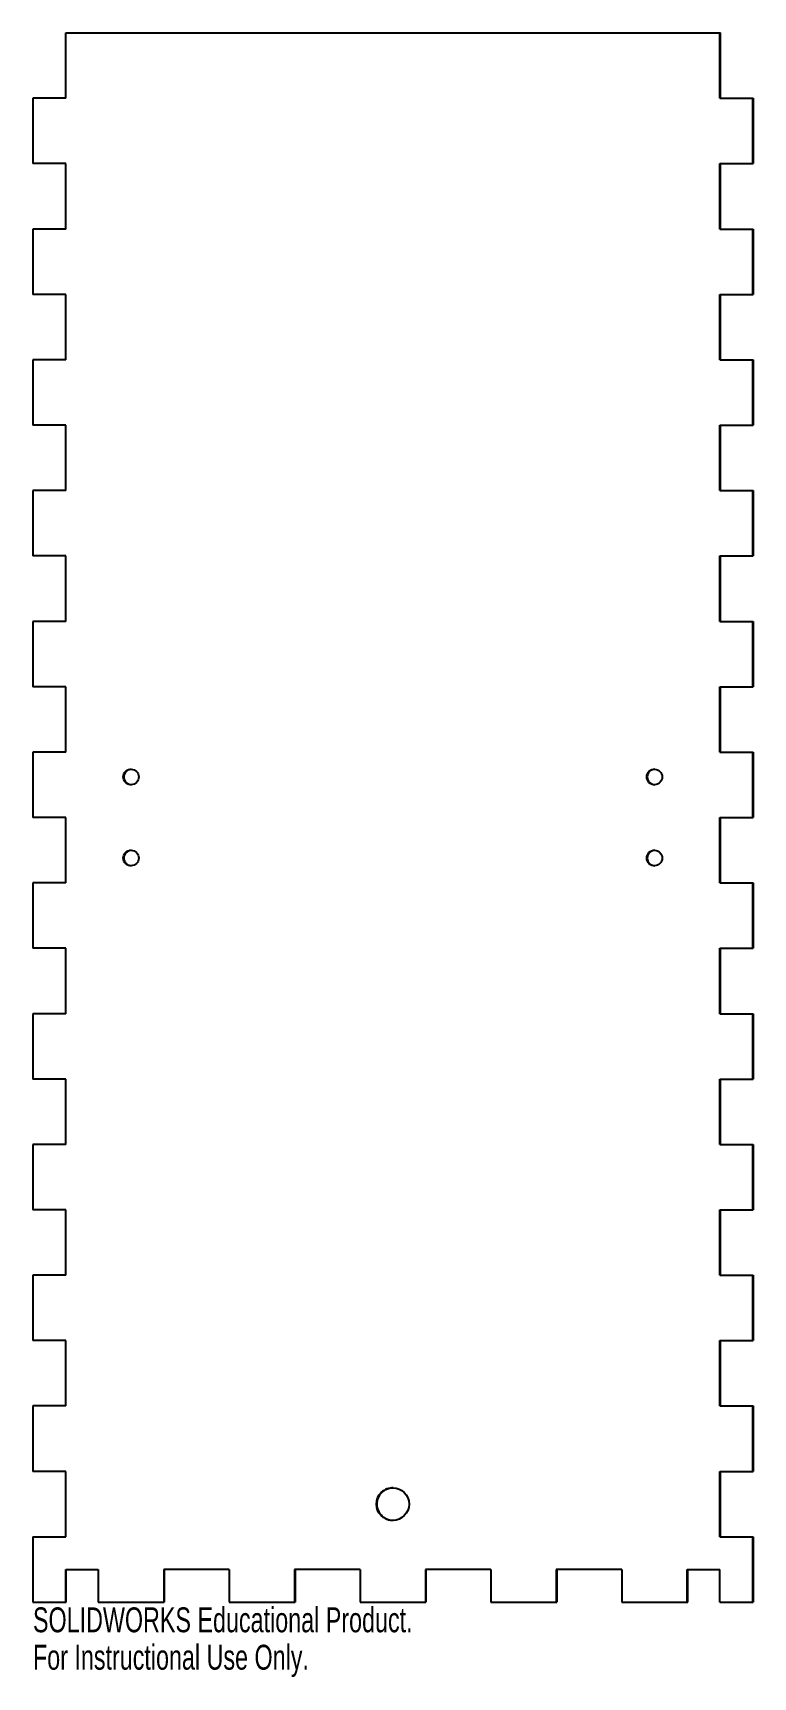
# Model space of a CAD drawing. Header units: inches. Extents: x -2.8 to 2.7, y -0.6 to 12.
import ezdxf

# ---------------------------------------------------------------- set-up
doc = ezdxf.new("R2010")
doc.units = ezdxf.units.IN
doc.header["$MEASUREMENT"] = 0
doc.styles.add('SLDTEXTSTYLE0', font='TXT', dxfattribs={"width": 0.7})

msp = doc.modelspace()

# ---------------------------------------------------------------- linework, layer by layer
at = {"color": 7, "linetype": 'Continuous', "lineweight": 25}
for p, q in [((-2.579, 11.5), (-2.579, 12)), ((-2.579, 12), (2.424, 12)), ((2.42, 11.5), (2.42, 12)), ((2.424, 11.5), (2.424, 12)), ((-2.829, 11.5), (-2.829, 11)), ((-2.579, 11.5), (-2.829, 11.5)), ((2.42, 11.5), (2.674, 11.5)), ((2.67, 11.5), (2.67, 11)), ((2.674, 11.5), (2.674, 11)), ((-2.579, 11), (-2.829, 11)), ((-2.579, 10.5), (-2.579, 11)), ((2.42, 11), (2.674, 11)), ((2.42, 10.5), (2.42, 11)), ((2.424, 10.5), (2.424, 11)), ((-2.829, 10.5), (-2.829, 10)), ((-2.579, 10.5), (-2.829, 10.5)), ((2.42, 10.5), (2.674, 10.5)), ((2.67, 10.5), (2.67, 10)), ((2.674, 10.5), (2.674, 10)), ((-2.579, 10), (-2.829, 10)), ((-2.579, 9.5), (-2.579, 10)), ((2.42, 9.5), (2.42, 10)), ((2.42, 10), (2.674, 10)), ((2.424, 9.5), (2.424, 10)), ((-2.829, 9.5), (-2.829, 9)), ((-2.579, 9.5), (-2.829, 9.5)), ((2.42, 9.5), (2.674, 9.5)), ((2.67, 9.5), (2.67, 9)), ((2.674, 9.5), (2.674, 9)), ((-2.579, 9), (-2.829, 9)), ((-2.579, 8.5), (-2.579, 9)), ((2.42, 9), (2.674, 9)), ((2.42, 8.5), (2.42, 9)), ((2.424, 8.5), (2.424, 9)), ((-2.829, 8.5), (-2.829, 8)), ((-2.579, 8.5), (-2.829, 8.5)), ((2.42, 8.5), (2.674, 8.5)), ((2.67, 8.5), (2.67, 8)), ((2.674, 8.5), (2.674, 8)), ((-2.579, 8), (-2.829, 8)), ((-2.579, 7.5), (-2.579, 8)), ((2.42, 8), (2.674, 8)), ((2.42, 7.5), (2.42, 8)), ((2.424, 7.5), (2.424, 8)), ((-2.829, 7.5), (-2.829, 7)), ((-2.579, 7.5), (-2.829, 7.5)), ((2.42, 7.5), (2.674, 7.5)), ((2.67, 7.5), (2.67, 7)), ((2.674, 7.5), (2.674, 7)), ((-2.579, 7), (-2.829, 7)), ((-2.579, 6.5), (-2.579, 7)), ((2.42, 7), (2.674, 7)), ((2.42, 6.5), (2.42, 7)), ((2.424, 6.5), (2.424, 7)), ((-2.829, 6.5), (-2.829, 6)), ((-2.579, 6.5), (-2.829, 6.5)), ((2.42, 6.5), (2.674, 6.5)), ((2.67, 6.5), (2.67, 6)), ((2.674, 6.5), (2.674, 6)), ((-2.579, 6), (-2.829, 6)), ((-2.579, 5.5), (-2.579, 6)), ((2.42, 6), (2.674, 6)), ((2.42, 5.5), (2.42, 6)), ((2.424, 5.5), (2.424, 6)), ((-2.829, 5.5), (-2.829, 5)), ((-2.579, 5.5), (-2.829, 5.5)), ((2.42, 5.5), (2.674, 5.5)), ((2.67, 5.5), (2.67, 5)), ((2.674, 5.5), (2.674, 5)), ((-2.579, 5), (-2.829, 5)), ((-2.579, 4.5), (-2.579, 5)), ((2.42, 5), (2.674, 5)), ((2.42, 4.5), (2.42, 5)), ((2.424, 4.5), (2.424, 5)), ((-2.829, 4.5), (-2.829, 4)), ((-2.579, 4.5), (-2.829, 4.5)), ((2.42, 4.5), (2.674, 4.5)), ((2.67, 4.5), (2.67, 4)), ((2.674, 4.5), (2.674, 4)), ((-2.579, 4), (-2.829, 4)), ((-2.579, 3.5), (-2.579, 4)), ((2.42, 4), (2.674, 4)), ((2.42, 3.5), (2.42, 4)), ((2.424, 3.5), (2.424, 4)), ((-2.829, 3.5), (-2.829, 3)), ((-2.579, 3.5), (-2.829, 3.5)), ((2.42, 3.5), (2.674, 3.5)), ((2.67, 3.5), (2.67, 3)), ((2.674, 3.5), (2.674, 3)), ((-2.579, 3), (-2.829, 3)), ((-2.579, 2.5), (-2.579, 3)), ((2.42, 3), (2.674, 3)), ((2.42, 2.5), (2.42, 3)), ((2.424, 2.5), (2.424, 3)), ((-2.829, 2.5), (-2.829, 2)), ((-2.579, 2.5), (-2.829, 2.5)), ((2.42, 2.5), (2.674, 2.5)), ((2.67, 2.5), (2.67, 2)), ((2.674, 2.5), (2.674, 2)), ((-2.579, 2), (-2.829, 2)), ((-2.579, 1.5), (-2.579, 2)), ((2.42, 2), (2.674, 2)), ((2.42, 1.5), (2.42, 2)), ((2.424, 1.5), (2.424, 2)), ((-2.829, 1.5), (-2.829, 1)), ((-2.579, 1.5), (-2.829, 1.5)), ((2.42, 1.5), (2.674, 1.5)), ((2.67, 1.5), (2.67, 1)), ((2.674, 1.5), (2.674, 1)), ((-2.579, 1), (-2.829, 1)), ((-2.579, 0.5), (-2.579, 1)), ((2.42, 0.5), (2.42, 1)), ((2.42, 1), (2.674, 1)), ((2.424, 0.5), (2.424, 1)), ((-2.829, 0.5), (-2.829, 0)), ((-2.829, 0.5), (-2.579, 0.5)), ((2.42, 0.5), (2.674, 0.5)), ((2.67, 0.5), (2.67, 0)), ((2.674, 0.5), (2.674, 0)), ((-2.579, 0.25), (-2.33, 0.25)), ((-2.579, 0), (-2.579, 0.25)), ((-2.576, 0), (-2.576, 0.25)), ((-2.33, 0.25), (-2.33, 0)), ((-1.33, 0.25), (-1.83, 0.25)), ((-1.83, 0.25), (-1.83, 0)), ((-1.826, 0.25), (-1.826, 0)), ((-1.33, 0.25), (-1.33, 0)), ((-0.33, 0.25), (-0.83, 0.25)), ((-0.83, 0.25), (-0.83, 0)), ((-0.826, 0.25), (-0.826, 0)), ((-0.33, 0.25), (-0.33, 0)), ((0.67, 0.25), (0.17, 0.25)), ((0.17, 0.25), (0.17, 0)), ((0.174, 0.25), (0.174, 0)), ((0.67, 0.25), (0.67, 0)), ((1.67, 0.25), (1.17, 0.25)), ((1.17, 0.25), (1.17, 0)), ((1.174, 0.25), (1.174, 0)), ((1.67, 0.25), (1.67, 0)), ((2.17, 0.25), (2.42, 0.25)), ((2.17, 0), (2.17, 0.25)), ((2.174, 0), (2.174, 0.25)), ((2.42, 0), (2.42, 0.25)), ((-2.829, 0), (-2.576, 0)), ((-2.33, 0), (-1.826, 0)), ((-1.33, 0), (-0.826, 0)), ((-0.33, 0), (0.174, 0)), ((0.67, 0), (1.174, 0)), ((1.67, 0), (2.174, 0)), ((2.42, 0), (2.674, 0))]:
    msp.add_line(p, q, dxfattribs=at)
for centre, radius in [((-2.08, 6.31), 0.0591), ((1.92, 6.31), 0.0591), ((-2.08, 5.69), 0.0591), ((1.92, 5.69), 0.0591), ((-0.08, 0.75), 0.125)]:
    msp.add_circle(centre, radius, dxfattribs=at)
for centre, radius, start, end in [((-2.076, 6.31), 0.0591, 91.8036, 180.0031), ((-2.076, 6.31), 0.0591, 179.9969, 268.1964), ((1.924, 6.31), 0.0591, 91.8036, 180.0031), ((1.924, 6.31), 0.0591, 179.9969, 268.1964), ((-2.076, 5.69), 0.0591, 91.8036, 180.0031), ((-2.076, 5.69), 0.0591, 179.9969, 268.1964), ((1.924, 5.69), 0.0591, 91.8036, 180.0031), ((1.924, 5.69), 0.0591, 179.9969, 268.1964), ((-0.076, 0.75), 0.125, 90.003, 180.0033), ((-0.076, 0.75), 0.125, 179.9967, 269.997)]:
    msp.add_arc(centre, radius, start, end, dxfattribs=at)

# ---------------------------------------------------------------- texts
at = {"color": 7, "linetype": 'Continuous', "char_height": 0.1903, "attachment_point": 1, "style": 'SLDTEXTSTYLE0'}
for s, insert in [('SOLIDWORKS Educational Product.', (-2.829, -0.04)), ('For Instructional Use Only.', (-2.829, -0.326))]:
    msp.add_mtext(s, dxfattribs=dict(at, insert=insert))

doc.saveas('drawing.dxf')
